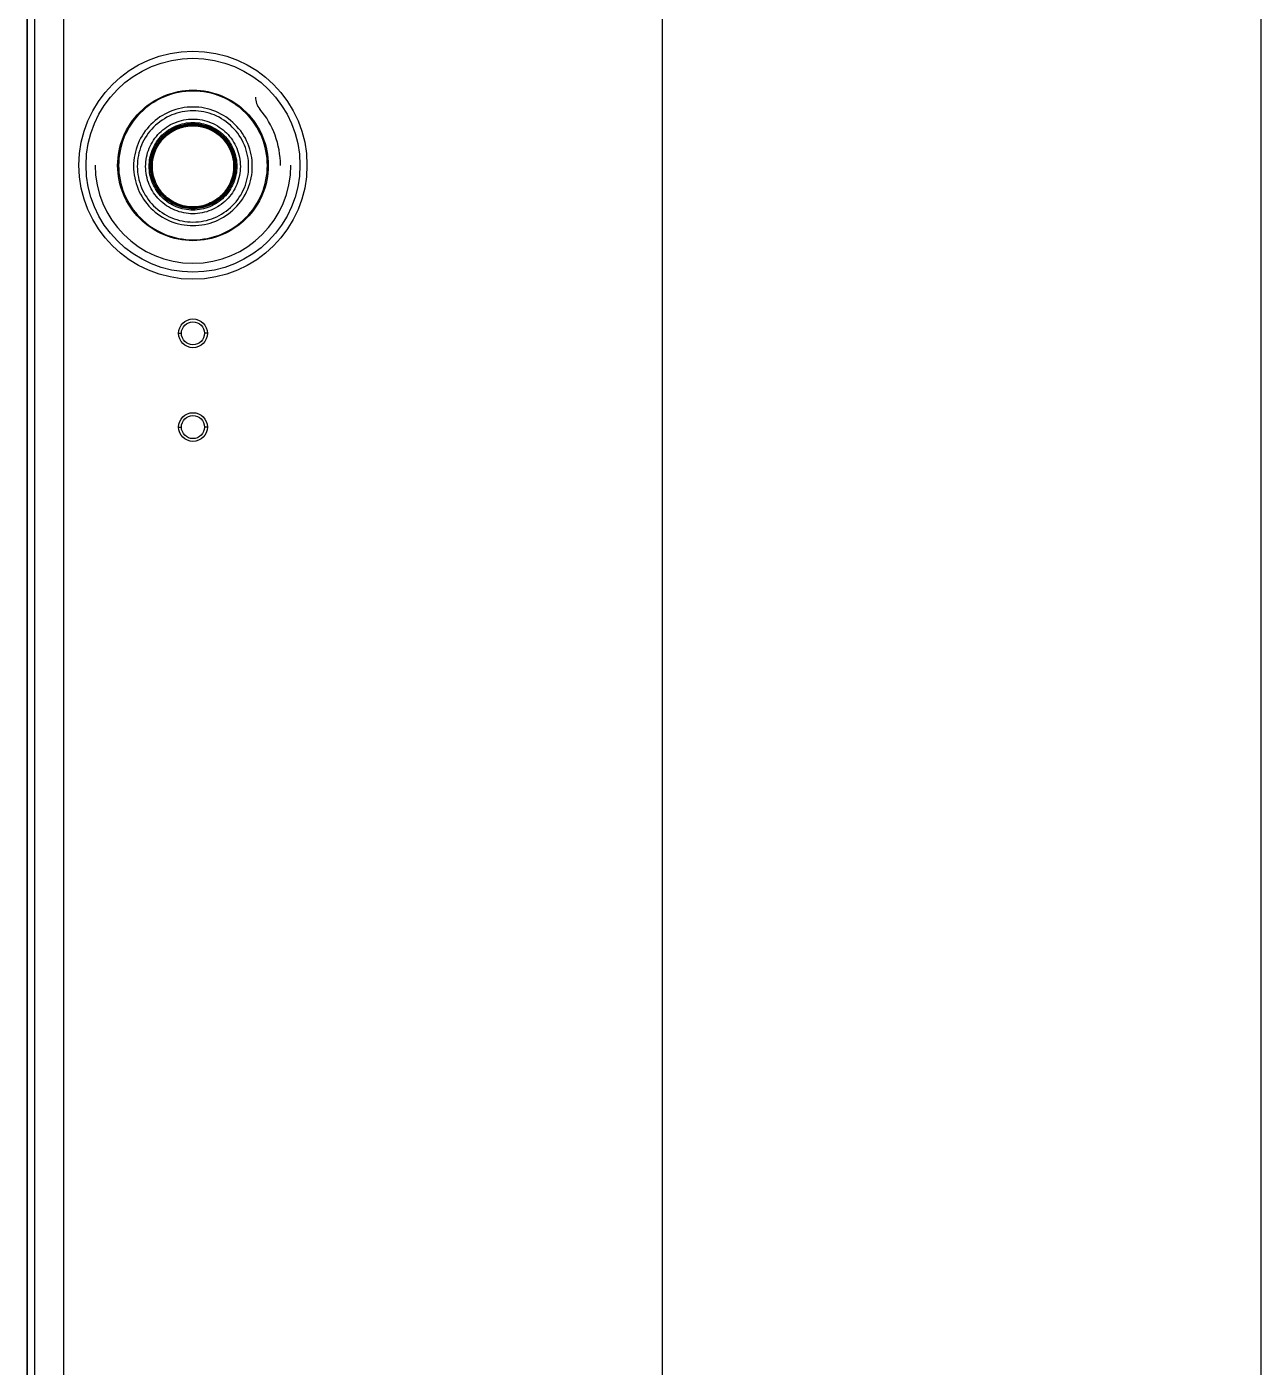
# Model space of a CAD drawing. Extents: x 539033 to 804858, y 468425 to 1263560.
# Drawn here: x 751465.6 to 751663.2, y 486081.6 to 486296.1 of the extents above; entities that cross this region are included whole.
import ezdxf

# ---------------------------------------------------------------- set-up
doc = ezdxf.new("R2010")
doc.units = 0
doc.header["$LTSCALE"] = 1000
doc.header["$MEASUREMENT"] = 0
doc.linetypes.add('DASHED2', pattern=[0.375, 0.25, -0.125])
doc.layers.get('0').update_dxf_attribs({"linetype": 'CONTINUOUS'})
doc.layers.add('02___PRT_ALL_AXES', color=7, linetype='CONTINUOUS')
doc.layers.add('线体内容', color=7, linetype='CONTINUOUS')

# ---------------------------------------------------------------- blocks, each defined once
blk = doc.blocks.new('A$C7E87390C')
at = {"layer": '线体内容', "linetype": 'DASHED2', "ltscale": 100}
for p, q in [((577.05, 600), (577.05, 0)), ((672.87, 600), (672.87, 0)), ((768.7, 600), (768.7, 0))]:
    blk.add_line(p, q, dxfattribs=at)
blk = doc.blocks.new('8')
at = {"color": 7, "linetype": 'Continuous'}
for p, q in [((83489.77, 46043.17), (83489.77, 45331.17)), ((83490.97, 46043.17), (83490.97, 45331.17)), ((83491.07, 45332.07), (83491.07, 46043.17)), ((83462.17, 45707.07), (83462.62, 45707.07)), ((83466.77, 45707.07), (83466.32, 45707.07)), ((83462.17, 45692.07), (83462.62, 45692.07)), ((83466.77, 45692.07), (83466.32, 45692.07)), ((83458.04, 45664.4), (83458.04, 45664.42)), ((83458.24, 45663.49), (83458.23, 45663.52)), ((83470.71, 45663.52), (83470.7, 45663.49)), ((83470.91, 45664.42), (83470.9, 45664.4)), ((83458.56, 45662.62), (83458.55, 45662.65)), ((83459.01, 45661.81), (83459, 45661.83)), ((83459.57, 45661.07), (83459.54, 45661.1)), ((83469.4, 45661.1), (83469.37, 45661.07)), ((83469.94, 45661.83), (83469.93, 45661.81)), ((83470.39, 45662.65), (83470.38, 45662.62)), ((83460.22, 45660.43), (83460.21, 45660.43)), ((83460.97, 45659.86), (83460.94, 45659.88)), ((83461.78, 45659.42), (83461.76, 45659.44)), ((83462.65, 45659.1), (83462.63, 45659.11)), ((83463.56, 45658.91), (83463.53, 45658.91)), ((83465.42, 45658.91), (83465.38, 45658.91)), ((83466.31, 45659.11), (83466.29, 45659.1)), ((83467.19, 45659.44), (83467.16, 45659.42)), ((83468, 45659.88), (83467.97, 45659.86)), ((83468.73, 45660.43), (83468.73, 45660.43)), ((83453.75, 45656.18), (83453.76, 45656.16)), ((83453.76, 45656.19), (83453.76, 45656.16))]:
    blk.add_line(p, q, dxfattribs=at)
at = {"color": 3, "linetype": 'Continuous'}
blk.add_line((83450.47, 45665.2), (83450.47, 45665.17), dxfattribs=at)
at = {"color": 7, "linetype": 'Continuous'}
for centre, radius in [((83464.47, 45707.07), 2.3), ((83464.47, 45707.07), 1.85), ((83464.47, 45692.07), 2.3), ((83464.47, 45692.07), 1.85), ((83464.47, 45665.17), 18.25), ((83464.47, 45665.17), 17.12)]:
    blk.add_circle(centre, radius, dxfattribs=at)
blk.add_arc((83464.47, 45665.17), 15.68, 0, 180, dxfattribs=at)
at = {"color": 3, "linetype": 'Continuous'}
for centre, radius, start, end in [((83464.44, 45665.2), 13.97, 180.1325, 220.1654), ((83451.48, 45654.26), 2.99, 0.0024, 40.1674)]:
    blk.add_arc(centre, radius, start, end, dxfattribs=at)
for points, knots in [([(83452.41, 45665.2), (83452.41, 45666.77), (83453.04, 45669.94), (83455.72, 45673.94), (83459.74, 45676.62), (83464.47, 45677.56), (83469.2, 45676.62), (83473.22, 45673.94), (83475.9, 45669.94), (83476.53, 45666.77), (83476.53, 45665.2)], [0, 0, 0, 0, 0.12492, 0.249887, 0.37492, 0.5, 0.62508, 0.750113, 0.87508, 1, 1, 1, 1]), ([(83476.38, 45665.21), (83476.38, 45666.75), (83475.76, 45669.88), (83473.11, 45673.83), (83469.15, 45676.48), (83464.47, 45677.41), (83459.8, 45676.48), (83455.83, 45673.83), (83453.18, 45669.88), (83452.56, 45666.75), (83452.56, 45665.21)], [0, 0, 0, 0, 0.124921, 0.249888, 0.374921, 0.5, 0.625079, 0.750112, 0.875079, 1, 1, 1, 1]), ([(83473.98, 45665.35), (83473.98, 45666.58), (83473.48, 45669.08), (83471.37, 45672.23), (83468.2, 45674.34), (83464.47, 45675.08), (83460.74, 45674.34), (83457.57, 45672.23), (83455.46, 45669.08), (83454.97, 45666.58), (83454.97, 45665.35)], [0, 0, 0, 0, 0.12492, 0.249888, 0.374921, 0.5, 0.625079, 0.750112, 0.87508, 1, 1, 1, 1]), ([(83473.38, 45665.36), (83473.38, 45666.52), (83472.92, 45668.86), (83470.93, 45671.82), (83467.97, 45673.8), (83464.47, 45674.49), (83460.97, 45673.8), (83458.01, 45671.82), (83456.02, 45668.86), (83455.56, 45666.52), (83455.56, 45665.36)], [0, 0, 0, 0, 0.12492, 0.249888, 0.374921, 0.5, 0.625079, 0.750112, 0.87508, 1, 1, 1, 1]), ([(83456.89, 45665.36), (83456.89, 45666.34), (83457.28, 45668.34), (83458.97, 45670.85), (83461.49, 45672.54), (83464.47, 45673.13), (83467.45, 45672.54), (83469.97, 45670.85), (83471.66, 45668.34), (83472.05, 45666.34), (83472.05, 45665.36)], [0, 0, 0, 0, 0.12492, 0.249888, 0.374921, 0.5, 0.625079, 0.750112, 0.87508, 1, 1, 1, 1]), ([(83457.45, 45665.35), (83457.45, 45666.26), (83457.82, 45668.1), (83459.38, 45670.43), (83461.72, 45671.99), (83464.47, 45672.54), (83467.23, 45671.99), (83469.56, 45670.43), (83471.12, 45668.1), (83471.49, 45666.26), (83471.49, 45665.35)], [0, 0, 0, 0, 0.12492, 0.249888, 0.374921, 0.5, 0.625079, 0.750112, 0.87508, 1, 1, 1, 1]), ([(83457.66, 45665.34), (83457.66, 45666.22), (83458.02, 45668.01), (83459.53, 45670.27), (83461.8, 45671.78), (83464.47, 45672.31), (83467.14, 45671.78), (83469.41, 45670.27), (83470.93, 45668.01), (83471.28, 45666.22), (83471.28, 45665.34)], [0, 0, 0, 0, 0.12492, 0.249888, 0.374921, 0.5, 0.625079, 0.750112, 0.87508, 1, 1, 1, 1]), ([(83457.8, 45665.33), (83457.8, 45666.2), (83458.15, 45667.95), (83459.63, 45670.16), (83461.85, 45671.65), (83464.47, 45672.17), (83467.09, 45671.65), (83469.31, 45670.16), (83470.79, 45667.95), (83471.14, 45666.2), (83471.14, 45665.33)], [0, 0, 0, 0, 0.12492, 0.249888, 0.374921, 0.5, 0.625079, 0.750112, 0.87508, 1, 1, 1, 1]), ([(83476.53, 45665.2), (83476.53, 45663.64), (83475.9, 45660.47), (83473.22, 45656.47), (83469.2, 45653.79), (83464.47, 45652.85), (83459.74, 45653.79), (83455.72, 45656.47), (83453.04, 45660.47), (83452.41, 45663.64), (83452.41, 45665.2)], [0, 0, 0, 0, 0.12492, 0.249887, 0.37492, 0.5, 0.62508, 0.750113, 0.87508, 1, 1, 1, 1]), ([(83452.56, 45665.21), (83452.56, 45663.66), (83453.18, 45660.53), (83455.83, 45656.58), (83459.8, 45653.93), (83464.47, 45653), (83469.15, 45653.93), (83473.11, 45656.58), (83475.76, 45660.53), (83476.38, 45663.66), (83476.38, 45665.21)], [0, 0, 0, 0, 0.124921, 0.249888, 0.374921, 0.5, 0.625079, 0.750112, 0.875079, 1, 1, 1, 1]), ([(83454.97, 45665.35), (83454.97, 45664.11), (83455.46, 45661.61), (83457.57, 45658.46), (83460.74, 45656.35), (83464.47, 45655.61), (83468.2, 45656.35), (83471.37, 45658.46), (83473.48, 45661.61), (83473.98, 45664.11), (83473.98, 45665.35)], [0, 0, 0, 0, 0.12492, 0.249888, 0.374921, 0.5, 0.625079, 0.750112, 0.87508, 1, 1, 1, 1]), ([(83455.56, 45665.36), (83455.56, 45664.2), (83456.02, 45661.86), (83458.01, 45658.9), (83460.97, 45656.92), (83464.47, 45656.23), (83467.97, 45656.92), (83470.93, 45658.9), (83472.92, 45661.86), (83473.38, 45664.2), (83473.38, 45665.36)], [0, 0, 0, 0, 0.12492, 0.249888, 0.374921, 0.5, 0.625079, 0.750112, 0.87508, 1, 1, 1, 1]), ([(83472.05, 45665.36), (83472.05, 45664.37), (83471.66, 45662.38), (83469.97, 45659.87), (83467.45, 45658.18), (83464.47, 45657.59), (83461.49, 45658.18), (83458.97, 45659.87), (83457.28, 45662.38), (83456.89, 45664.37), (83456.89, 45665.36)], [0, 0, 0, 0, 0.12492, 0.249888, 0.374921, 0.5, 0.625079, 0.750112, 0.87508, 1, 1, 1, 1]), ([(83471.49, 45665.35), (83471.49, 45664.44), (83471.12, 45662.59), (83469.56, 45660.26), (83467.23, 45658.7), (83464.47, 45658.16), (83461.72, 45658.7), (83459.38, 45660.26), (83457.82, 45662.59), (83457.45, 45664.44), (83457.45, 45665.35)], [0, 0, 0, 0, 0.12492, 0.249888, 0.374921, 0.5, 0.625079, 0.750112, 0.87508, 1, 1, 1, 1]), ([(83471.28, 45665.34), (83471.28, 45664.45), (83470.93, 45662.66), (83469.41, 45660.4), (83467.14, 45658.89), (83464.47, 45658.36), (83461.8, 45658.89), (83459.53, 45660.4), (83458.02, 45662.66), (83457.66, 45664.45), (83457.66, 45665.34)], [0, 0, 0, 0, 0.12492, 0.249888, 0.374921, 0.5, 0.625079, 0.750112, 0.87508, 1, 1, 1, 1]), ([(83471.14, 45665.33), (83471.14, 45664.47), (83470.79, 45662.72), (83469.31, 45660.5), (83467.09, 45659.02), (83464.47, 45658.5), (83461.85, 45659.02), (83459.63, 45660.5), (83458.15, 45662.72), (83457.8, 45664.47), (83457.8, 45665.33)], [0, 0, 0, 0, 0.12492, 0.249888, 0.374921, 0.5, 0.625079, 0.750112, 0.87508, 1, 1, 1, 1])]:
    blk.add_open_spline(points, degree=3, knots=knots, dxfattribs=at)
at = {"color": 7, "linetype": 'Continuous'}
for points, knots in [([(83458.23, 45663.52), (83458.22, 45663.54), (83458.22, 45663.56), (83458.21, 45663.59), (83458.2, 45663.61), (83458.2, 45663.63), (83458.2, 45663.64), (83458.19, 45663.65), (83458.19, 45663.65), (83458.19, 45663.66), (83458.19, 45663.66), (83458.19, 45663.67), (83458.18, 45663.68), (83458.18, 45663.7), (83458.17, 45663.73), (83458.17, 45663.75), (83458.16, 45663.77), (83458.16, 45663.78), (83458.16, 45663.79), (83458.16, 45663.8), (83458.15, 45663.8), (83458.15, 45663.81), (83458.15, 45663.81), (83458.15, 45663.82), (83458.14, 45663.84), (83458.14, 45663.86), (83458.14, 45663.88), (83458.13, 45663.9), (83458.13, 45663.91), (83458.13, 45663.92), (83458.12, 45663.93), (83458.12, 45663.93), (83458.12, 45663.94), (83458.12, 45663.94), (83458.12, 45663.94), (83458.12, 45663.95), (83458.12, 45663.97), (83458.11, 45663.98), (83458.11, 45664), (83458.1, 45664.02), (83458.1, 45664.05), (83458.09, 45664.08), (83458.09, 45664.12), (83458.08, 45664.17), (83458.07, 45664.22), (83458.06, 45664.26), (83458.05, 45664.3), (83458.05, 45664.35), (83458.04, 45664.38), (83458.04, 45664.4)], [0, 0, 0, 0, 0.0625, 0.09375, 0.125, 0.140625, 0.15625, 0.164062, 0.167969, 0.171875, 0.179688, 0.1875, 0.203125, 0.21875, 0.25, 0.28125, 0.296875, 0.3125, 0.320312, 0.328125, 0.332031, 0.335938, 0.34375, 0.359375, 0.375, 0.40625, 0.4375, 0.453125, 0.46875, 0.484375, 0.492188, 0.496094, 0.5, 0.503906, 0.507812, 0.515625, 0.53125, 0.546875, 0.5625, 0.59375, 0.625, 0.65625, 0.6875, 0.75, 0.8125, 0.84375, 0.875, 0.9375, 1, 1, 1, 1]), ([(83458.55, 45662.65), (83458.54, 45662.67), (83458.53, 45662.69), (83458.52, 45662.72), (83458.51, 45662.74), (83458.5, 45662.76), (83458.5, 45662.77), (83458.5, 45662.77), (83458.5, 45662.78), (83458.49, 45662.78), (83458.49, 45662.79), (83458.49, 45662.8), (83458.48, 45662.81), (83458.47, 45662.83), (83458.47, 45662.85), (83458.46, 45662.87), (83458.45, 45662.89), (83458.44, 45662.9), (83458.44, 45662.91), (83458.44, 45662.92), (83458.44, 45662.92), (83458.43, 45662.93), (83458.43, 45662.93), (83458.43, 45662.94), (83458.42, 45662.96), (83458.41, 45662.98), (83458.41, 45663), (83458.4, 45663.02), (83458.39, 45663.03), (83458.39, 45663.04), (83458.39, 45663.04), (83458.39, 45663.05), (83458.39, 45663.05), (83458.38, 45663.05), (83458.38, 45663.06), (83458.38, 45663.07), (83458.38, 45663.08), (83458.37, 45663.09), (83458.36, 45663.11), (83458.36, 45663.13), (83458.35, 45663.16), (83458.34, 45663.18), (83458.34, 45663.19), (83458.33, 45663.2), (83458.33, 45663.2), (83458.33, 45663.21), (83458.33, 45663.21), (83458.33, 45663.22), (83458.32, 45663.23), (83458.32, 45663.24), (83458.31, 45663.26), (83458.3, 45663.28), (83458.3, 45663.3), (83458.29, 45663.31), (83458.29, 45663.32), (83458.29, 45663.32), (83458.29, 45663.33), (83458.29, 45663.33), (83458.28, 45663.34), (83458.28, 45663.35), (83458.27, 45663.37), (83458.27, 45663.4), (83458.25, 45663.44), (83458.25, 45663.47), (83458.24, 45663.49)], [0, 0, 0, 0, 0.0625, 0.09375, 0.125, 0.140625, 0.15625, 0.164062, 0.167969, 0.171875, 0.179688, 0.1875, 0.203125, 0.21875, 0.25, 0.28125, 0.296875, 0.3125, 0.320312, 0.328125, 0.332031, 0.335938, 0.34375, 0.359375, 0.375, 0.40625, 0.4375, 0.453125, 0.46875, 0.484375, 0.492188, 0.496094, 0.5, 0.503906, 0.507812, 0.515625, 0.53125, 0.546875, 0.5625, 0.59375, 0.625, 0.640625, 0.65625, 0.664062, 0.667969, 0.671875, 0.679688, 0.6875, 0.703125, 0.71875, 0.75, 0.78125, 0.796875, 0.8125, 0.820312, 0.828125, 0.832031, 0.835938, 0.84375, 0.859375, 0.875, 0.90625, 0.9375, 1, 1, 1, 1]), ([(83470.7, 45663.49), (83470.7, 45663.47), (83470.69, 45663.45), (83470.68, 45663.41), (83470.67, 45663.39), (83470.67, 45663.38), (83470.66, 45663.37), (83470.66, 45663.36), (83470.66, 45663.35), (83470.66, 45663.35), (83470.66, 45663.34), (83470.65, 45663.33), (83470.65, 45663.32), (83470.64, 45663.3), (83470.64, 45663.28), (83470.63, 45663.26), (83470.62, 45663.24), (83470.62, 45663.23), (83470.62, 45663.22), (83470.61, 45663.21), (83470.61, 45663.21), (83470.61, 45663.2), (83470.61, 45663.2), (83470.6, 45663.19), (83470.6, 45663.17), (83470.59, 45663.15), (83470.58, 45663.13), (83470.58, 45663.11), (83470.57, 45663.1), (83470.57, 45663.09), (83470.57, 45663.08), (83470.57, 45663.08), (83470.57, 45663.08), (83470.56, 45663.07), (83470.56, 45663.07), (83470.56, 45663.06), (83470.55, 45663.05), (83470.55, 45663.04), (83470.54, 45663.02), (83470.53, 45662.99), (83470.52, 45662.97), (83470.52, 45662.95), (83470.51, 45662.94), (83470.51, 45662.93), (83470.51, 45662.93), (83470.51, 45662.92), (83470.5, 45662.92), (83470.5, 45662.91), (83470.5, 45662.9), (83470.49, 45662.89), (83470.48, 45662.87), (83470.47, 45662.85), (83470.47, 45662.83), (83470.46, 45662.82), (83470.46, 45662.81), (83470.46, 45662.81), (83470.46, 45662.8), (83470.46, 45662.8), (83470.45, 45662.79), (83470.45, 45662.78), (83470.44, 45662.76), (83470.43, 45662.74), (83470.41, 45662.7), (83470.4, 45662.67), (83470.39, 45662.65)], [0, 0, 0, 0, 0.0625, 0.09375, 0.125, 0.140625, 0.15625, 0.164062, 0.167969, 0.171875, 0.179688, 0.1875, 0.203125, 0.21875, 0.25, 0.28125, 0.296875, 0.3125, 0.320312, 0.328125, 0.332031, 0.335938, 0.34375, 0.359375, 0.375, 0.40625, 0.4375, 0.453125, 0.46875, 0.484375, 0.492188, 0.496094, 0.5, 0.503906, 0.507812, 0.515625, 0.53125, 0.546875, 0.5625, 0.59375, 0.625, 0.640625, 0.65625, 0.664062, 0.667969, 0.671875, 0.679688, 0.6875, 0.703125, 0.71875, 0.75, 0.78125, 0.796875, 0.8125, 0.820312, 0.828125, 0.832031, 0.835938, 0.84375, 0.859375, 0.875, 0.90625, 0.9375, 1, 1, 1, 1]), ([(83470.9, 45664.4), (83470.9, 45664.39), (83470.9, 45664.36), (83470.89, 45664.33), (83470.89, 45664.31), (83470.89, 45664.29), (83470.88, 45664.28), (83470.88, 45664.27), (83470.88, 45664.27), (83470.88, 45664.26), (83470.88, 45664.26), (83470.88, 45664.25), (83470.88, 45664.24), (83470.87, 45664.22), (83470.87, 45664.19), (83470.86, 45664.17), (83470.86, 45664.15), (83470.86, 45664.14), (83470.86, 45664.13), (83470.86, 45664.12), (83470.86, 45664.11), (83470.85, 45664.11), (83470.85, 45664.1), (83470.85, 45664.09), (83470.85, 45664.08), (83470.84, 45664.06), (83470.84, 45664.03), (83470.84, 45664.02), (83470.83, 45664.01), (83470.83, 45663.99), (83470.83, 45663.99), (83470.83, 45663.98), (83470.83, 45663.98), (83470.83, 45663.98), (83470.83, 45663.97), (83470.82, 45663.96), (83470.82, 45663.95), (83470.82, 45663.94), (83470.81, 45663.92), (83470.81, 45663.89), (83470.8, 45663.86), (83470.8, 45663.84), (83470.79, 45663.8), (83470.77, 45663.75), (83470.76, 45663.7), (83470.75, 45663.66), (83470.74, 45663.62), (83470.73, 45663.58), (83470.72, 45663.54), (83470.71, 45663.52)], [0, 0, 0, 0, 0.0625, 0.09375, 0.125, 0.140625, 0.15625, 0.164062, 0.167969, 0.171875, 0.179688, 0.1875, 0.203125, 0.21875, 0.25, 0.28125, 0.296875, 0.3125, 0.320312, 0.328125, 0.332031, 0.335938, 0.34375, 0.359375, 0.375, 0.40625, 0.4375, 0.453125, 0.46875, 0.484375, 0.492188, 0.496094, 0.5, 0.503906, 0.507812, 0.515625, 0.53125, 0.546875, 0.5625, 0.59375, 0.625, 0.65625, 0.6875, 0.75, 0.8125, 0.84375, 0.875, 0.9375, 1, 1, 1, 1]), ([(83459, 45661.83), (83458.99, 45661.84), (83458.98, 45661.87), (83458.96, 45661.9), (83458.95, 45661.91), (83458.94, 45661.93), (83458.93, 45661.94), (83458.93, 45661.94), (83458.93, 45661.95), (83458.92, 45661.95), (83458.92, 45661.96), (83458.91, 45661.96), (83458.91, 45661.98), (83458.9, 45661.99), (83458.89, 45662.01), (83458.87, 45662.03), (83458.86, 45662.05), (83458.86, 45662.06), (83458.85, 45662.07), (83458.85, 45662.08), (83458.85, 45662.08), (83458.84, 45662.08), (83458.84, 45662.09), (83458.83, 45662.1), (83458.83, 45662.12), (83458.82, 45662.13), (83458.8, 45662.15), (83458.8, 45662.17), (83458.79, 45662.18), (83458.79, 45662.19), (83458.78, 45662.19), (83458.78, 45662.2), (83458.78, 45662.2), (83458.78, 45662.2), (83458.77, 45662.21), (83458.77, 45662.22), (83458.76, 45662.23), (83458.76, 45662.24), (83458.75, 45662.26), (83458.74, 45662.28), (83458.72, 45662.31), (83458.71, 45662.33), (83458.69, 45662.37), (83458.67, 45662.41), (83458.64, 45662.46), (83458.63, 45662.49), (83458.61, 45662.53), (83458.59, 45662.57), (83458.57, 45662.61), (83458.56, 45662.62)], [0, 0, 0, 0, 0.0625, 0.09375, 0.125, 0.140625, 0.15625, 0.164062, 0.167969, 0.171875, 0.179688, 0.1875, 0.203125, 0.21875, 0.25, 0.28125, 0.296875, 0.3125, 0.320312, 0.328125, 0.332031, 0.335938, 0.34375, 0.359375, 0.375, 0.40625, 0.4375, 0.453125, 0.46875, 0.484375, 0.492188, 0.496094, 0.5, 0.503906, 0.507812, 0.515625, 0.53125, 0.546875, 0.5625, 0.59375, 0.625, 0.65625, 0.6875, 0.75, 0.8125, 0.84375, 0.875, 0.9375, 1, 1, 1, 1]), ([(83459.54, 45661.1), (83459.53, 45661.11), (83459.52, 45661.13), (83459.5, 45661.16), (83459.48, 45661.17), (83459.47, 45661.19), (83459.46, 45661.19), (83459.46, 45661.2), (83459.46, 45661.2), (83459.45, 45661.21), (83459.45, 45661.21), (83459.44, 45661.22), (83459.44, 45661.23), (83459.42, 45661.24), (83459.41, 45661.26), (83459.39, 45661.28), (83459.38, 45661.3), (83459.37, 45661.31), (83459.37, 45661.32), (83459.36, 45661.32), (83459.36, 45661.32), (83459.36, 45661.33), (83459.35, 45661.33), (83459.34, 45661.34), (83459.33, 45661.36), (83459.32, 45661.37), (83459.31, 45661.39), (83459.3, 45661.4), (83459.29, 45661.41), (83459.28, 45661.42), (83459.28, 45661.43), (83459.28, 45661.43), (83459.27, 45661.43), (83459.27, 45661.44), (83459.27, 45661.44), (83459.26, 45661.45), (83459.26, 45661.46), (83459.25, 45661.47), (83459.24, 45661.48), (83459.22, 45661.5), (83459.21, 45661.52), (83459.2, 45661.54), (83459.19, 45661.55), (83459.18, 45661.56), (83459.18, 45661.56), (83459.18, 45661.57), (83459.17, 45661.57), (83459.17, 45661.58), (83459.16, 45661.6), (83459.14, 45661.62), (83459.13, 45661.63), (83459.12, 45661.65), (83459.11, 45661.66), (83459.11, 45661.66), (83459.11, 45661.67), (83459.1, 45661.67), (83459.1, 45661.67), (83459.1, 45661.68), (83459.09, 45661.68), (83459.09, 45661.69), (83459.08, 45661.71), (83459.07, 45661.72), (83459.06, 45661.74), (83459.04, 45661.77), (83459.02, 45661.8), (83459.01, 45661.81)], [0, 0, 0, 0, 0.0625, 0.09375, 0.125, 0.140625, 0.15625, 0.164062, 0.167969, 0.171875, 0.179688, 0.1875, 0.203125, 0.21875, 0.25, 0.28125, 0.296875, 0.3125, 0.320312, 0.328125, 0.332031, 0.335938, 0.34375, 0.359375, 0.375, 0.40625, 0.4375, 0.453125, 0.46875, 0.484375, 0.492188, 0.496094, 0.5, 0.503906, 0.507812, 0.515625, 0.53125, 0.546875, 0.5625, 0.59375, 0.625, 0.640625, 0.65625, 0.664062, 0.667969, 0.671875, 0.679688, 0.6875, 0.71875, 0.75, 0.78125, 0.796875, 0.8125, 0.820312, 0.828125, 0.832031, 0.835938, 0.839844, 0.84375, 0.859375, 0.875, 0.890625, 0.90625, 0.9375, 1, 1, 1, 1]), ([(83460.21, 45660.43), (83460.2, 45660.44), (83460.18, 45660.46), (83460.15, 45660.48), (83460.14, 45660.5), (83460.12, 45660.51), (83460.12, 45660.51), (83460.11, 45660.52), (83460.11, 45660.52), (83460.1, 45660.53), (83460.1, 45660.53), (83460.09, 45660.54), (83460.08, 45660.54), (83460.07, 45660.56), (83460.05, 45660.57), (83460.03, 45660.59), (83460.02, 45660.61), (83460.01, 45660.61), (83460, 45660.62), (83460, 45660.62), (83459.99, 45660.63), (83459.99, 45660.63), (83459.98, 45660.64), (83459.98, 45660.64), (83459.96, 45660.66), (83459.95, 45660.67), (83459.93, 45660.68), (83459.92, 45660.7), (83459.91, 45660.71), (83459.91, 45660.71), (83459.9, 45660.72), (83459.9, 45660.72), (83459.89, 45660.72), (83459.89, 45660.73), (83459.89, 45660.73), (83459.88, 45660.74), (83459.87, 45660.74), (83459.86, 45660.76), (83459.85, 45660.77), (83459.83, 45660.79), (83459.81, 45660.81), (83459.79, 45660.83), (83459.76, 45660.86), (83459.74, 45660.89), (83459.71, 45660.92), (83459.69, 45660.93), (83459.68, 45660.95), (83459.66, 45660.96), (83459.64, 45660.99), (83459.61, 45661.02), (83459.58, 45661.05), (83459.57, 45661.07)], [0, 0, 0, 0, 0.0625, 0.09375, 0.125, 0.140625, 0.15625, 0.164062, 0.167969, 0.171875, 0.179688, 0.1875, 0.203125, 0.21875, 0.25, 0.28125, 0.296875, 0.3125, 0.320312, 0.328125, 0.332031, 0.335938, 0.34375, 0.359375, 0.375, 0.40625, 0.4375, 0.453125, 0.46875, 0.484375, 0.492188, 0.496094, 0.5, 0.503906, 0.507812, 0.515625, 0.53125, 0.546875, 0.5625, 0.59375, 0.625, 0.65625, 0.6875, 0.75, 0.78125, 0.8125, 0.828125, 0.84375, 0.875, 0.9375, 1, 1, 1, 1]), ([(83469.37, 45661.07), (83469.36, 45661.06), (83469.34, 45661.04), (83469.32, 45661.01), (83469.31, 45660.99), (83469.29, 45660.98), (83469.29, 45660.97), (83469.28, 45660.97), (83469.28, 45660.97), (83469.28, 45660.96), (83469.27, 45660.96), (83469.26, 45660.95), (83469.26, 45660.94), (83469.24, 45660.93), (83469.23, 45660.91), (83469.21, 45660.89), (83469.2, 45660.88), (83469.19, 45660.87), (83469.18, 45660.86), (83469.18, 45660.85), (83469.17, 45660.85), (83469.17, 45660.85), (83469.16, 45660.84), (83469.16, 45660.84), (83469.14, 45660.82), (83469.13, 45660.81), (83469.12, 45660.79), (83469.1, 45660.78), (83469.09, 45660.77), (83469.09, 45660.76), (83469.08, 45660.76), (83469.08, 45660.76), (83469.08, 45660.75), (83469.07, 45660.75), (83469.07, 45660.75), (83469.06, 45660.74), (83469.06, 45660.73), (83469.04, 45660.72), (83469.03, 45660.71), (83469.01, 45660.69), (83468.99, 45660.67), (83468.97, 45660.65), (83468.94, 45660.62), (83468.91, 45660.59), (83468.88, 45660.57), (83468.87, 45660.55), (83468.85, 45660.54), (83468.84, 45660.52), (83468.81, 45660.5), (83468.77, 45660.47), (83468.75, 45660.44), (83468.73, 45660.43)], [0, 0, 0, 0, 0.0625, 0.09375, 0.125, 0.140625, 0.15625, 0.164062, 0.167969, 0.171875, 0.179688, 0.1875, 0.203125, 0.21875, 0.25, 0.28125, 0.296875, 0.3125, 0.320312, 0.328125, 0.332031, 0.335938, 0.34375, 0.359375, 0.375, 0.40625, 0.4375, 0.453125, 0.46875, 0.484375, 0.492188, 0.496094, 0.5, 0.503906, 0.507812, 0.515625, 0.53125, 0.546875, 0.5625, 0.59375, 0.625, 0.65625, 0.6875, 0.75, 0.78125, 0.8125, 0.828125, 0.84375, 0.875, 0.9375, 1, 1, 1, 1]), ([(83469.93, 45661.81), (83469.92, 45661.8), (83469.91, 45661.78), (83469.89, 45661.75), (83469.88, 45661.73), (83469.87, 45661.72), (83469.86, 45661.71), (83469.86, 45661.7), (83469.86, 45661.7), (83469.85, 45661.7), (83469.85, 45661.69), (83469.84, 45661.68), (83469.84, 45661.67), (83469.83, 45661.66), (83469.81, 45661.64), (83469.8, 45661.61), (83469.79, 45661.6), (83469.78, 45661.59), (83469.77, 45661.58), (83469.77, 45661.58), (83469.77, 45661.57), (83469.76, 45661.57), (83469.76, 45661.56), (83469.75, 45661.55), (83469.74, 45661.54), (83469.73, 45661.52), (83469.72, 45661.5), (83469.71, 45661.49), (83469.7, 45661.48), (83469.7, 45661.47), (83469.69, 45661.47), (83469.69, 45661.46), (83469.69, 45661.46), (83469.68, 45661.46), (83469.68, 45661.45), (83469.68, 45661.45), (83469.67, 45661.44), (83469.66, 45661.42), (83469.65, 45661.41), (83469.63, 45661.39), (83469.62, 45661.37), (83469.61, 45661.35), (83469.6, 45661.34), (83469.59, 45661.34), (83469.59, 45661.33), (83469.59, 45661.33), (83469.58, 45661.33), (83469.58, 45661.32), (83469.56, 45661.3), (83469.55, 45661.28), (83469.53, 45661.26), (83469.52, 45661.25), (83469.52, 45661.24), (83469.51, 45661.24), (83469.51, 45661.23), (83469.51, 45661.23), (83469.5, 45661.23), (83469.5, 45661.22), (83469.5, 45661.22), (83469.49, 45661.21), (83469.48, 45661.2), (83469.47, 45661.18), (83469.45, 45661.17), (83469.43, 45661.14), (83469.41, 45661.11), (83469.4, 45661.1)], [0, 0, 0, 0, 0.0625, 0.09375, 0.125, 0.140625, 0.15625, 0.164062, 0.167969, 0.171875, 0.179688, 0.1875, 0.203125, 0.21875, 0.25, 0.28125, 0.296875, 0.3125, 0.320312, 0.328125, 0.332031, 0.335938, 0.34375, 0.359375, 0.375, 0.40625, 0.4375, 0.453125, 0.46875, 0.484375, 0.492188, 0.496094, 0.5, 0.503906, 0.507812, 0.515625, 0.53125, 0.546875, 0.5625, 0.59375, 0.625, 0.640625, 0.65625, 0.664062, 0.667969, 0.671875, 0.679688, 0.6875, 0.71875, 0.75, 0.78125, 0.796875, 0.8125, 0.820312, 0.828125, 0.832031, 0.835938, 0.839844, 0.84375, 0.859375, 0.875, 0.890625, 0.90625, 0.9375, 1, 1, 1, 1]), ([(83470.38, 45662.62), (83470.37, 45662.61), (83470.36, 45662.59), (83470.34, 45662.55), (83470.34, 45662.54), (83470.33, 45662.52), (83470.32, 45662.51), (83470.32, 45662.5), (83470.32, 45662.5), (83470.32, 45662.5), (83470.31, 45662.49), (83470.31, 45662.48), (83470.3, 45662.47), (83470.29, 45662.45), (83470.28, 45662.43), (83470.27, 45662.41), (83470.26, 45662.39), (83470.26, 45662.38), (83470.25, 45662.37), (83470.25, 45662.36), (83470.25, 45662.36), (83470.25, 45662.36), (83470.24, 45662.35), (83470.24, 45662.34), (83470.23, 45662.33), (83470.22, 45662.31), (83470.21, 45662.29), (83470.2, 45662.27), (83470.2, 45662.26), (83470.19, 45662.25), (83470.19, 45662.25), (83470.19, 45662.24), (83470.18, 45662.24), (83470.18, 45662.24), (83470.18, 45662.23), (83470.18, 45662.22), (83470.17, 45662.21), (83470.16, 45662.2), (83470.15, 45662.18), (83470.14, 45662.16), (83470.13, 45662.14), (83470.11, 45662.11), (83470.09, 45662.07), (83470.07, 45662.03), (83470.04, 45661.99), (83470.02, 45661.96), (83470, 45661.92), (83469.97, 45661.88), (83469.95, 45661.85), (83469.94, 45661.83)], [0, 0, 0, 0, 0.0625, 0.09375, 0.125, 0.140625, 0.15625, 0.164062, 0.167969, 0.171875, 0.179688, 0.1875, 0.203125, 0.21875, 0.25, 0.28125, 0.296875, 0.3125, 0.320312, 0.328125, 0.332031, 0.335938, 0.34375, 0.359375, 0.375, 0.40625, 0.4375, 0.453125, 0.46875, 0.484375, 0.492188, 0.496094, 0.5, 0.503906, 0.507812, 0.515625, 0.53125, 0.546875, 0.5625, 0.59375, 0.625, 0.65625, 0.6875, 0.75, 0.8125, 0.84375, 0.875, 0.9375, 1, 1, 1, 1]), ([(83460.94, 45659.88), (83460.93, 45659.89), (83460.91, 45659.91), (83460.88, 45659.92), (83460.86, 45659.94), (83460.85, 45659.94), (83460.84, 45659.95), (83460.83, 45659.95), (83460.83, 45659.96), (83460.82, 45659.96), (83460.82, 45659.96), (83460.81, 45659.97), (83460.79, 45659.98), (83460.76, 45660), (83460.74, 45660.02), (83460.71, 45660.04), (83460.69, 45660.05), (83460.67, 45660.07), (83460.64, 45660.09), (83460.62, 45660.1), (83460.61, 45660.11), (83460.59, 45660.12), (83460.58, 45660.13), (83460.58, 45660.14), (83460.57, 45660.14), (83460.57, 45660.14), (83460.57, 45660.14), (83460.56, 45660.15), (83460.56, 45660.15), (83460.55, 45660.16), (83460.54, 45660.16), (83460.53, 45660.17), (83460.51, 45660.19), (83460.49, 45660.2), (83460.48, 45660.21), (83460.47, 45660.22), (83460.46, 45660.22), (83460.46, 45660.22), (83460.46, 45660.23), (83460.45, 45660.23), (83460.44, 45660.24), (83460.42, 45660.25), (83460.4, 45660.27), (83460.38, 45660.29), (83460.35, 45660.31), (83460.33, 45660.33), (83460.3, 45660.36), (83460.26, 45660.39), (83460.23, 45660.41), (83460.22, 45660.43)], [0, 0, 0, 0, 0.0625, 0.09375, 0.125, 0.140625, 0.15625, 0.164062, 0.167969, 0.171875, 0.179688, 0.1875, 0.21875, 0.25, 0.28125, 0.3125, 0.34375, 0.375, 0.40625, 0.4375, 0.453125, 0.46875, 0.484375, 0.492188, 0.496094, 0.5, 0.503906, 0.507812, 0.515625, 0.53125, 0.546875, 0.5625, 0.59375, 0.625, 0.640625, 0.65625, 0.664062, 0.667969, 0.671875, 0.679688, 0.6875, 0.71875, 0.75, 0.78125, 0.8125, 0.84375, 0.875, 0.9375, 1, 1, 1, 1]), ([(83461.76, 45659.44), (83461.74, 45659.44), (83461.72, 45659.45), (83461.69, 45659.47), (83461.67, 45659.48), (83461.65, 45659.48), (83461.64, 45659.49), (83461.64, 45659.49), (83461.63, 45659.49), (83461.63, 45659.5), (83461.62, 45659.5), (83461.61, 45659.5), (83461.6, 45659.51), (83461.58, 45659.52), (83461.56, 45659.53), (83461.54, 45659.54), (83461.52, 45659.55), (83461.51, 45659.55), (83461.5, 45659.56), (83461.5, 45659.56), (83461.49, 45659.56), (83461.49, 45659.57), (83461.48, 45659.57), (83461.47, 45659.57), (83461.46, 45659.58), (83461.44, 45659.59), (83461.42, 45659.6), (83461.4, 45659.61), (83461.39, 45659.62), (83461.38, 45659.62), (83461.38, 45659.62), (83461.37, 45659.63), (83461.37, 45659.63), (83461.37, 45659.63), (83461.36, 45659.63), (83461.35, 45659.64), (83461.34, 45659.64), (83461.33, 45659.65), (83461.31, 45659.66), (83461.29, 45659.67), (83461.27, 45659.68), (83461.25, 45659.69), (83461.24, 45659.7), (83461.23, 45659.7), (83461.23, 45659.71), (83461.23, 45659.71), (83461.22, 45659.71), (83461.21, 45659.72), (83461.21, 45659.72), (83461.19, 45659.73), (83461.17, 45659.74), (83461.15, 45659.75), (83461.14, 45659.76), (83461.13, 45659.76), (83461.12, 45659.77), (83461.12, 45659.77), (83461.11, 45659.77), (83461.11, 45659.78), (83461.1, 45659.78), (83461.09, 45659.79), (83461.07, 45659.8), (83461.05, 45659.81), (83461.02, 45659.83), (83460.99, 45659.85), (83460.97, 45659.86)], [0, 0, 0, 0, 0.0625, 0.09375, 0.125, 0.140625, 0.15625, 0.164062, 0.167969, 0.171875, 0.179688, 0.1875, 0.203125, 0.21875, 0.25, 0.28125, 0.296875, 0.3125, 0.320312, 0.328125, 0.332031, 0.335938, 0.34375, 0.359375, 0.375, 0.40625, 0.4375, 0.453125, 0.46875, 0.484375, 0.492188, 0.496094, 0.5, 0.503906, 0.507812, 0.515625, 0.53125, 0.546875, 0.5625, 0.59375, 0.625, 0.640625, 0.65625, 0.664062, 0.667969, 0.671875, 0.679688, 0.6875, 0.703125, 0.71875, 0.75, 0.78125, 0.796875, 0.8125, 0.820312, 0.828125, 0.832031, 0.835938, 0.84375, 0.859375, 0.875, 0.90625, 0.9375, 1, 1, 1, 1]), ([(83462.63, 45659.11), (83462.61, 45659.11), (83462.59, 45659.12), (83462.56, 45659.13), (83462.54, 45659.14), (83462.52, 45659.14), (83462.51, 45659.14), (83462.5, 45659.15), (83462.5, 45659.15), (83462.49, 45659.15), (83462.49, 45659.15), (83462.48, 45659.15), (83462.47, 45659.16), (83462.45, 45659.16), (83462.42, 45659.17), (83462.4, 45659.18), (83462.38, 45659.19), (83462.37, 45659.19), (83462.36, 45659.19), (83462.35, 45659.2), (83462.35, 45659.2), (83462.35, 45659.2), (83462.34, 45659.2), (83462.33, 45659.2), (83462.31, 45659.21), (83462.29, 45659.22), (83462.27, 45659.22), (83462.26, 45659.23), (83462.24, 45659.23), (83462.23, 45659.24), (83462.23, 45659.24), (83462.22, 45659.24), (83462.22, 45659.24), (83462.22, 45659.24), (83462.21, 45659.25), (83462.2, 45659.25), (83462.19, 45659.25), (83462.18, 45659.26), (83462.16, 45659.27), (83462.14, 45659.28), (83462.11, 45659.29), (83462.08, 45659.3), (83462.04, 45659.31), (83462, 45659.33), (83461.95, 45659.35), (83461.92, 45659.36), (83461.88, 45659.38), (83461.84, 45659.4), (83461.8, 45659.42), (83461.78, 45659.42)], [0, 0, 0, 0, 0.0625, 0.09375, 0.125, 0.140625, 0.15625, 0.164062, 0.167969, 0.171875, 0.179688, 0.1875, 0.203125, 0.21875, 0.25, 0.28125, 0.296875, 0.3125, 0.320312, 0.328125, 0.332031, 0.335938, 0.34375, 0.359375, 0.375, 0.40625, 0.4375, 0.453125, 0.46875, 0.484375, 0.492188, 0.496094, 0.5, 0.503906, 0.507812, 0.515625, 0.53125, 0.546875, 0.5625, 0.59375, 0.625, 0.65625, 0.6875, 0.75, 0.8125, 0.84375, 0.875, 0.9375, 1, 1, 1, 1]), ([(83463.53, 45658.91), (83463.51, 45658.91), (83463.48, 45658.92), (83463.45, 45658.92), (83463.43, 45658.93), (83463.41, 45658.93), (83463.4, 45658.93), (83463.39, 45658.93), (83463.39, 45658.93), (83463.38, 45658.93), (83463.38, 45658.93), (83463.37, 45658.94), (83463.36, 45658.94), (83463.34, 45658.94), (83463.31, 45658.95), (83463.29, 45658.95), (83463.27, 45658.95), (83463.26, 45658.96), (83463.25, 45658.96), (83463.24, 45658.96), (83463.24, 45658.96), (83463.23, 45658.96), (83463.22, 45658.96), (83463.21, 45658.96), (83463.2, 45658.97), (83463.18, 45658.97), (83463.16, 45658.98), (83463.14, 45658.98), (83463.13, 45658.98), (83463.12, 45658.98), (83463.11, 45658.99), (83463.1, 45658.99), (83463.1, 45658.99), (83463.1, 45658.99), (83463.09, 45658.99), (83463.08, 45658.99), (83463.07, 45658.99), (83463.06, 45659), (83463.04, 45659), (83463.01, 45659.01), (83462.99, 45659.01), (83462.97, 45659.02), (83462.96, 45659.02), (83462.95, 45659.02), (83462.95, 45659.02), (83462.94, 45659.02), (83462.94, 45659.03), (83462.92, 45659.03), (83462.91, 45659.03), (83462.88, 45659.04), (83462.86, 45659.04), (83462.84, 45659.05), (83462.83, 45659.05), (83462.82, 45659.05), (83462.82, 45659.05), (83462.82, 45659.06), (83462.81, 45659.06), (83462.81, 45659.06), (83462.8, 45659.06), (83462.79, 45659.06), (83462.77, 45659.07), (83462.76, 45659.07), (83462.74, 45659.08), (83462.7, 45659.09), (83462.67, 45659.1), (83462.65, 45659.1)], [0, 0, 0, 0, 0.0625, 0.09375, 0.125, 0.140625, 0.15625, 0.164062, 0.167969, 0.171875, 0.179688, 0.1875, 0.203125, 0.21875, 0.25, 0.28125, 0.296875, 0.3125, 0.320312, 0.328125, 0.332031, 0.335938, 0.34375, 0.359375, 0.375, 0.40625, 0.4375, 0.453125, 0.46875, 0.484375, 0.492188, 0.496094, 0.5, 0.503906, 0.507812, 0.515625, 0.53125, 0.546875, 0.5625, 0.59375, 0.625, 0.640625, 0.65625, 0.664062, 0.667969, 0.671875, 0.679688, 0.6875, 0.71875, 0.75, 0.78125, 0.796875, 0.8125, 0.820312, 0.828125, 0.832031, 0.835938, 0.839844, 0.84375, 0.859375, 0.875, 0.890625, 0.90625, 0.9375, 1, 1, 1, 1]), ([(83464.47, 45658.84), (83464.45, 45658.84), (83464.43, 45658.84), (83464.39, 45658.84), (83464.37, 45658.84), (83464.36, 45658.84), (83464.35, 45658.84), (83464.34, 45658.84), (83464.33, 45658.84), (83464.33, 45658.84), (83464.32, 45658.84), (83464.31, 45658.84), (83464.28, 45658.85), (83464.26, 45658.85), (83464.23, 45658.85), (83464.2, 45658.85), (83464.17, 45658.85), (83464.14, 45658.85), (83464.11, 45658.85), (83464.08, 45658.85), (83464.06, 45658.86), (83464.05, 45658.86), (83464.03, 45658.86), (83464.03, 45658.86), (83464.02, 45658.86), (83464.02, 45658.86), (83464.01, 45658.86), (83464.01, 45658.86), (83464, 45658.86), (83463.99, 45658.86), (83463.98, 45658.86), (83463.96, 45658.86), (83463.94, 45658.86), (83463.92, 45658.87), (83463.9, 45658.87), (83463.89, 45658.87), (83463.88, 45658.87), (83463.88, 45658.87), (83463.88, 45658.87), (83463.87, 45658.87), (83463.85, 45658.87), (83463.83, 45658.87), (83463.8, 45658.88), (83463.77, 45658.88), (83463.75, 45658.88), (83463.73, 45658.88), (83463.71, 45658.89), (83463.67, 45658.89), (83463.62, 45658.9), (83463.58, 45658.9), (83463.56, 45658.91)], [0, 0, 0, 0, 0.0625, 0.09375, 0.125, 0.140625, 0.15625, 0.164062, 0.167969, 0.171875, 0.179688, 0.1875, 0.21875, 0.25, 0.28125, 0.3125, 0.34375, 0.375, 0.40625, 0.4375, 0.453125, 0.46875, 0.484375, 0.492188, 0.496094, 0.5, 0.503906, 0.507812, 0.515625, 0.53125, 0.546875, 0.5625, 0.59375, 0.625, 0.640625, 0.65625, 0.664062, 0.667969, 0.671875, 0.679688, 0.6875, 0.71875, 0.75, 0.78125, 0.8125, 0.828125, 0.84375, 0.875, 0.9375, 1, 1, 1, 1]), ([(83465.38, 45658.91), (83465.36, 45658.9), (83465.34, 45658.9), (83465.3, 45658.9), (83465.28, 45658.89), (83465.26, 45658.89), (83465.25, 45658.89), (83465.25, 45658.89), (83465.24, 45658.89), (83465.24, 45658.89), (83465.23, 45658.89), (83465.22, 45658.89), (83465.19, 45658.88), (83465.16, 45658.88), (83465.13, 45658.88), (83465.1, 45658.87), (83465.07, 45658.87), (83465.04, 45658.87), (83465.02, 45658.87), (83464.99, 45658.86), (83464.97, 45658.86), (83464.96, 45658.86), (83464.94, 45658.86), (83464.93, 45658.86), (83464.93, 45658.86), (83464.93, 45658.86), (83464.92, 45658.86), (83464.92, 45658.86), (83464.91, 45658.86), (83464.9, 45658.86), (83464.89, 45658.86), (83464.87, 45658.85), (83464.85, 45658.85), (83464.83, 45658.85), (83464.81, 45658.85), (83464.8, 45658.85), (83464.79, 45658.85), (83464.79, 45658.85), (83464.78, 45658.85), (83464.78, 45658.85), (83464.76, 45658.85), (83464.74, 45658.85), (83464.71, 45658.85), (83464.68, 45658.85), (83464.66, 45658.84), (83464.64, 45658.84), (83464.62, 45658.84), (83464.58, 45658.84), (83464.53, 45658.84), (83464.49, 45658.84), (83464.47, 45658.84)], [0, 0, 0, 0, 0.0625, 0.09375, 0.125, 0.140625, 0.15625, 0.164062, 0.167969, 0.171875, 0.179688, 0.1875, 0.21875, 0.25, 0.28125, 0.3125, 0.34375, 0.375, 0.40625, 0.4375, 0.453125, 0.46875, 0.484375, 0.492188, 0.496094, 0.5, 0.503906, 0.507812, 0.515625, 0.53125, 0.546875, 0.5625, 0.59375, 0.625, 0.640625, 0.65625, 0.664062, 0.667969, 0.671875, 0.679688, 0.6875, 0.71875, 0.75, 0.78125, 0.8125, 0.828125, 0.84375, 0.875, 0.9375, 1, 1, 1, 1]), ([(83466.29, 45659.1), (83466.27, 45659.1), (83466.25, 45659.09), (83466.21, 45659.08), (83466.19, 45659.07), (83466.18, 45659.07), (83466.17, 45659.07), (83466.16, 45659.07), (83466.16, 45659.06), (83466.15, 45659.06), (83466.14, 45659.06), (83466.14, 45659.06), (83466.12, 45659.06), (83466.1, 45659.05), (83466.08, 45659.04), (83466.06, 45659.04), (83466.04, 45659.03), (83466.02, 45659.03), (83466.01, 45659.03), (83466.01, 45659.03), (83466, 45659.03), (83466, 45659.02), (83465.99, 45659.02), (83465.98, 45659.02), (83465.97, 45659.02), (83465.94, 45659.01), (83465.92, 45659.01), (83465.91, 45659), (83465.9, 45659), (83465.88, 45659), (83465.88, 45659), (83465.87, 45659), (83465.87, 45658.99), (83465.87, 45658.99), (83465.86, 45658.99), (83465.85, 45658.99), (83465.84, 45658.99), (83465.83, 45658.99), (83465.81, 45658.98), (83465.78, 45658.98), (83465.76, 45658.97), (83465.74, 45658.97), (83465.73, 45658.96), (83465.72, 45658.96), (83465.71, 45658.96), (83465.71, 45658.96), (83465.7, 45658.96), (83465.69, 45658.96), (83465.67, 45658.95), (83465.65, 45658.95), (83465.63, 45658.95), (83465.61, 45658.94), (83465.6, 45658.94), (83465.59, 45658.94), (83465.59, 45658.94), (83465.58, 45658.94), (83465.58, 45658.94), (83465.57, 45658.94), (83465.57, 45658.94), (83465.56, 45658.93), (83465.54, 45658.93), (83465.52, 45658.93), (83465.5, 45658.93), (83465.47, 45658.92), (83465.44, 45658.91), (83465.42, 45658.91)], [0, 0, 0, 0, 0.0625, 0.09375, 0.125, 0.140625, 0.15625, 0.164062, 0.167969, 0.171875, 0.179688, 0.1875, 0.203125, 0.21875, 0.25, 0.28125, 0.296875, 0.3125, 0.320312, 0.328125, 0.332031, 0.335938, 0.34375, 0.359375, 0.375, 0.40625, 0.4375, 0.453125, 0.46875, 0.484375, 0.492188, 0.496094, 0.5, 0.503906, 0.507812, 0.515625, 0.53125, 0.546875, 0.5625, 0.59375, 0.625, 0.640625, 0.65625, 0.664062, 0.667969, 0.671875, 0.679688, 0.6875, 0.71875, 0.75, 0.78125, 0.796875, 0.8125, 0.820312, 0.828125, 0.832031, 0.835938, 0.839844, 0.84375, 0.859375, 0.875, 0.890625, 0.90625, 0.9375, 1, 1, 1, 1]), ([(83467.16, 45659.42), (83467.14, 45659.42), (83467.12, 45659.41), (83467.09, 45659.39), (83467.07, 45659.38), (83467.05, 45659.38), (83467.04, 45659.37), (83467.04, 45659.37), (83467.03, 45659.37), (83467.03, 45659.37), (83467.02, 45659.36), (83467.01, 45659.36), (83467, 45659.36), (83466.98, 45659.35), (83466.96, 45659.34), (83466.94, 45659.33), (83466.92, 45659.32), (83466.91, 45659.32), (83466.9, 45659.31), (83466.89, 45659.31), (83466.89, 45659.31), (83466.89, 45659.31), (83466.88, 45659.3), (83466.87, 45659.3), (83466.85, 45659.29), (83466.83, 45659.29), (83466.81, 45659.28), (83466.8, 45659.27), (83466.79, 45659.27), (83466.78, 45659.26), (83466.77, 45659.26), (83466.76, 45659.26), (83466.76, 45659.26), (83466.76, 45659.26), (83466.75, 45659.26), (83466.75, 45659.25), (83466.73, 45659.25), (83466.72, 45659.24), (83466.7, 45659.24), (83466.68, 45659.23), (83466.65, 45659.22), (83466.62, 45659.21), (83466.58, 45659.2), (83466.54, 45659.18), (83466.49, 45659.16), (83466.45, 45659.15), (83466.41, 45659.14), (83466.37, 45659.13), (83466.33, 45659.11), (83466.31, 45659.11)], [0, 0, 0, 0, 0.0625, 0.09375, 0.125, 0.140625, 0.15625, 0.164062, 0.167969, 0.171875, 0.179688, 0.1875, 0.203125, 0.21875, 0.25, 0.28125, 0.296875, 0.3125, 0.320312, 0.328125, 0.332031, 0.335938, 0.34375, 0.359375, 0.375, 0.40625, 0.4375, 0.453125, 0.46875, 0.484375, 0.492188, 0.496094, 0.5, 0.503906, 0.507812, 0.515625, 0.53125, 0.546875, 0.5625, 0.59375, 0.625, 0.65625, 0.6875, 0.75, 0.8125, 0.84375, 0.875, 0.9375, 1, 1, 1, 1]), ([(83467.97, 45659.86), (83467.95, 45659.85), (83467.93, 45659.84), (83467.9, 45659.82), (83467.88, 45659.81), (83467.87, 45659.8), (83467.86, 45659.8), (83467.86, 45659.79), (83467.85, 45659.79), (83467.85, 45659.79), (83467.84, 45659.78), (83467.83, 45659.78), (83467.82, 45659.77), (83467.81, 45659.76), (83467.78, 45659.75), (83467.76, 45659.74), (83467.75, 45659.73), (83467.73, 45659.72), (83467.73, 45659.72), (83467.72, 45659.71), (83467.72, 45659.71), (83467.71, 45659.71), (83467.71, 45659.7), (83467.7, 45659.7), (83467.68, 45659.69), (83467.66, 45659.68), (83467.65, 45659.67), (83467.63, 45659.66), (83467.62, 45659.65), (83467.61, 45659.65), (83467.6, 45659.65), (83467.6, 45659.64), (83467.6, 45659.64), (83467.59, 45659.64), (83467.59, 45659.64), (83467.58, 45659.63), (83467.57, 45659.63), (83467.56, 45659.62), (83467.54, 45659.61), (83467.52, 45659.6), (83467.5, 45659.59), (83467.48, 45659.58), (83467.47, 45659.57), (83467.46, 45659.57), (83467.46, 45659.57), (83467.45, 45659.57), (83467.45, 45659.56), (83467.44, 45659.56), (83467.43, 45659.55), (83467.42, 45659.55), (83467.4, 45659.54), (83467.38, 45659.53), (83467.36, 45659.52), (83467.35, 45659.52), (83467.34, 45659.51), (83467.34, 45659.51), (83467.34, 45659.51), (83467.33, 45659.5), (83467.32, 45659.5), (83467.31, 45659.5), (83467.29, 45659.49), (83467.27, 45659.48), (83467.23, 45659.46), (83467.2, 45659.44), (83467.19, 45659.44)], [0, 0, 0, 0, 0.0625, 0.09375, 0.125, 0.140625, 0.15625, 0.164062, 0.167969, 0.171875, 0.179688, 0.1875, 0.203125, 0.21875, 0.25, 0.28125, 0.296875, 0.3125, 0.320312, 0.328125, 0.332031, 0.335938, 0.34375, 0.359375, 0.375, 0.40625, 0.4375, 0.453125, 0.46875, 0.484375, 0.492188, 0.496094, 0.5, 0.503906, 0.507812, 0.515625, 0.53125, 0.546875, 0.5625, 0.59375, 0.625, 0.640625, 0.65625, 0.664062, 0.667969, 0.671875, 0.679688, 0.6875, 0.703125, 0.71875, 0.75, 0.78125, 0.796875, 0.8125, 0.820312, 0.828125, 0.832031, 0.835938, 0.84375, 0.859375, 0.875, 0.90625, 0.9375, 1, 1, 1, 1]), ([(83468.73, 45660.43), (83468.71, 45660.41), (83468.69, 45660.4), (83468.67, 45660.38), (83468.65, 45660.36), (83468.64, 45660.35), (83468.63, 45660.34), (83468.62, 45660.34), (83468.62, 45660.34), (83468.62, 45660.33), (83468.61, 45660.33), (83468.6, 45660.32), (83468.58, 45660.31), (83468.56, 45660.29), (83468.54, 45660.27), (83468.51, 45660.25), (83468.49, 45660.23), (83468.47, 45660.21), (83468.44, 45660.2), (83468.42, 45660.18), (83468.41, 45660.17), (83468.4, 45660.16), (83468.39, 45660.15), (83468.38, 45660.15), (83468.37, 45660.14), (83468.37, 45660.14), (83468.37, 45660.14), (83468.37, 45660.14), (83468.36, 45660.13), (83468.35, 45660.13), (83468.34, 45660.12), (83468.33, 45660.11), (83468.31, 45660.1), (83468.29, 45660.08), (83468.28, 45660.07), (83468.27, 45660.07), (83468.26, 45660.06), (83468.26, 45660.06), (83468.26, 45660.06), (83468.25, 45660.05), (83468.24, 45660.05), (83468.22, 45660.03), (83468.2, 45660.02), (83468.17, 45660), (83468.15, 45659.98), (83468.12, 45659.96), (83468.09, 45659.94), (83468.05, 45659.91), (83468.02, 45659.89), (83468, 45659.88)], [0, 0, 0, 0, 0.0625, 0.09375, 0.125, 0.140625, 0.15625, 0.164062, 0.167969, 0.171875, 0.179688, 0.1875, 0.21875, 0.25, 0.28125, 0.3125, 0.34375, 0.375, 0.40625, 0.4375, 0.453125, 0.46875, 0.484375, 0.492188, 0.496094, 0.5, 0.503906, 0.507812, 0.515625, 0.53125, 0.546875, 0.5625, 0.59375, 0.625, 0.640625, 0.65625, 0.664062, 0.667969, 0.671875, 0.679688, 0.6875, 0.71875, 0.75, 0.78125, 0.8125, 0.84375, 0.875, 0.9375, 1, 1, 1, 1])]:
    blk.add_open_spline(points, degree=3, knots=knots, dxfattribs=at)
at = {"layer": '02___PRT_ALL_AXES', "color": 7, "linetype": 'Continuous'}
for p, q in [((83457.97, 45665.33), (83457.97, 45665.35)), ((83470.97, 45665.35), (83470.97, 45665.33))]:
    blk.add_line(p, q, dxfattribs=at)
for points, knots in [([(83457.97, 45665.35), (83457.97, 45665.77), (83458.05, 45666.62), (83458.43, 45667.85), (83459.03, 45668.98), (83459.84, 45669.97), (83460.84, 45670.78), (83461.97, 45671.38), (83463.19, 45671.76), (83464.05, 45671.84), (83464.47, 45671.84)], [0, 0, 0, 0, 0.124916, 0.249845, 0.374797, 0.49978, 0.624797, 0.749845, 0.874912, 1, 1, 1, 1]), ([(83464.47, 45671.84), (83464.9, 45671.84), (83465.75, 45671.76), (83466.97, 45671.38), (83468.1, 45670.78), (83469.1, 45669.97), (83469.91, 45668.98), (83470.51, 45667.85), (83470.89, 45666.62), (83470.97, 45665.77), (83470.97, 45665.35)], [0, 0, 0, 0, 0.125088, 0.250155, 0.375203, 0.50022, 0.625203, 0.750155, 0.875084, 1, 1, 1, 1]), ([(83464.47, 45658.84), (83464.05, 45658.84), (83463.19, 45658.93), (83461.97, 45659.3), (83460.84, 45659.9), (83459.84, 45660.71), (83459.03, 45661.7), (83458.43, 45662.83), (83458.05, 45664.06), (83457.97, 45664.91), (83457.97, 45665.33)], [0, 0, 0, 0, 0.125088, 0.250155, 0.375203, 0.50022, 0.625203, 0.750155, 0.875084, 1, 1, 1, 1]), ([(83464.47, 45658.86), (83464.05, 45658.86), (83463.2, 45658.94), (83461.97, 45659.31), (83460.84, 45659.91), (83459.85, 45660.72), (83459.04, 45661.71), (83458.43, 45662.84), (83458.06, 45664.06), (83457.97, 45664.91), (83457.97, 45665.33)], [0, 0, 0, 0, 0.125087, 0.250155, 0.375203, 0.50022, 0.625203, 0.750155, 0.875084, 1, 1, 1, 1]), ([(83470.97, 45665.33), (83470.97, 45664.91), (83470.89, 45664.06), (83470.51, 45662.83), (83469.91, 45661.7), (83469.1, 45660.71), (83468.1, 45659.9), (83466.97, 45659.3), (83465.75, 45658.93), (83464.9, 45658.84), (83464.47, 45658.84)], [0, 0, 0, 0, 0.124916, 0.249845, 0.374797, 0.49978, 0.624797, 0.749845, 0.874912, 1, 1, 1, 1]), ([(83470.97, 45665.33), (83470.97, 45664.91), (83470.88, 45664.06), (83470.51, 45662.84), (83469.9, 45661.71), (83469.09, 45660.72), (83468.1, 45659.91), (83466.97, 45659.31), (83465.75, 45658.94), (83464.89, 45658.86), (83464.47, 45658.86)], [0, 0, 0, 0, 0.124916, 0.249845, 0.374797, 0.49978, 0.624797, 0.749845, 0.874913, 1, 1, 1, 1])]:
    blk.add_open_spline(points, degree=3, knots=knots, dxfattribs=at)

msp = doc.modelspace()

# ---------------------------------------------------------------- block references
at = {"color": 3, "rotation": 180}
msp.add_blockref('8', (834956.68, 531939.09), dxfattribs=at)
at = {"lineweight": 25, "ltscale": 100, "rotation": 180}
msp.add_blockref('A$C7E87390C', (752240.26, 486539.18), dxfattribs=at)

doc.saveas('drawing.dxf')
